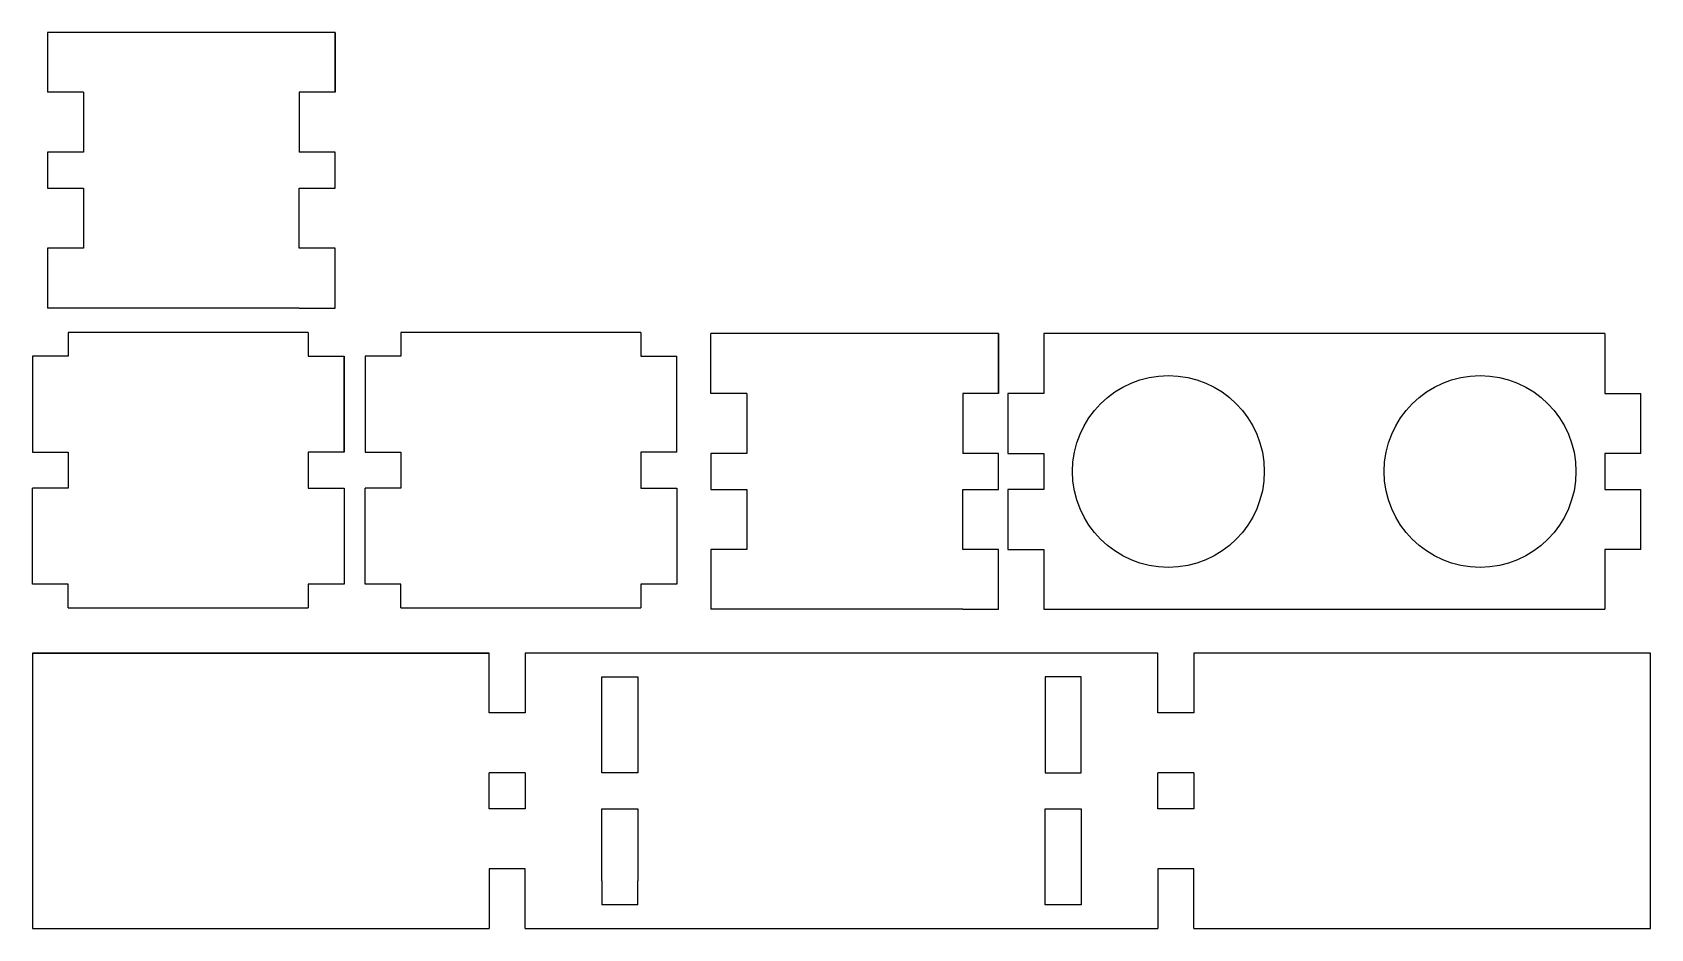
# Model space of a CAD drawing. Header units: millimetres. Extents: x 0 to 135, y 0 to 75.
import ezdxf

# ---------------------------------------------------------------- set-up
doc = ezdxf.new("R2010")
doc.units = ezdxf.units.MM

msp = doc.modelspace()

# ---------------------------------------------------------------- linework, layer by layer
for p, q in [((25.27, 74.79), (1.27, 74.79)), ((1.27, 74.79), (1.27, 69.79)), ((1.27, 74.79), (1.27, 69.79)), ((25.27, 74.79), (25.27, 69.79)), ((25.27, 69.79), (25.27, 74.79)), ((4.27, 69.79), (1.27, 69.79)), ((4.27, 69.79), (4.27, 64.79)), ((25.27, 69.79), (22.27, 69.79)), ((22.27, 69.79), (22.27, 64.79)), ((4.27, 64.79), (1.27, 64.79)), ((1.27, 64.79), (1.27, 61.79)), ((25.27, 64.79), (22.27, 64.79)), ((25.27, 61.79), (25.27, 64.79)), ((1.27, 61.79), (4.27, 61.79)), ((4.27, 61.79), (4.27, 56.79)), ((22.27, 56.79), (22.27, 61.79)), ((22.27, 61.79), (25.27, 61.79)), ((4.27, 56.79), (1.27, 56.79)), ((1.27, 56.79), (1.27, 51.79)), ((25.27, 56.79), (22.27, 56.79)), ((25.27, 51.79), (25.27, 56.79)), ((22.27, 51.79), (1.27, 51.79)), ((22.27, 51.79), (25.27, 51.79)), ((23, 49.76), (3, 49.76)), ((3, 49.76), (3, 47.76)), ((23, 49.76), (23, 47.76)), ((50.75, 49.76), (30.75, 49.76)), ((30.75, 49.76), (30.75, 47.76)), ((50.75, 49.76), (50.75, 47.76)), ((80.61, 49.65), (56.61, 49.65)), ((56.61, 44.65), (56.61, 49.65)), ((80.61, 49.65), (80.61, 44.65)), ((80.61, 44.65), (80.61, 49.65)), ((84.37, 49.65), (84.37, 44.65)), ((131.17, 49.65), (84.37, 49.65)), ((131.17, 49.65), (131.17, 44.65)), ((3, 47.76), (0, 47.76)), ((0, 47.76), (0, 39.76)), ((23, 47.76), (26, 47.76)), ((26, 47.76), (26, 39.76)), ((26, 39.76), (26, 47.76)), ((30.75, 47.76), (27.75, 47.76)), ((27.75, 47.76), (27.75, 39.76)), ((50.75, 47.76), (53.75, 47.76)), ((53.75, 39.76), (53.75, 47.76)), ((59.61, 44.65), (56.61, 44.65)), ((59.61, 44.65), (59.61, 39.65)), ((77.61, 44.65), (77.61, 39.65)), ((80.61, 44.65), (77.61, 44.65)), ((81.37, 44.65), (81.37, 39.65)), ((84.37, 44.65), (81.37, 44.65)), ((131.17, 44.65), (134.17, 44.65)), ((134.17, 39.65), (134.17, 44.65)), ((0, 39.76), (3, 39.76)), ((3, 39.76), (3, 36.76)), ((26, 39.76), (23, 39.76)), ((23, 39.76), (23, 36.76)), ((27.75, 39.76), (30.75, 39.76)), ((30.75, 39.76), (30.75, 36.76)), ((53.75, 39.76), (50.75, 39.76)), ((50.75, 39.76), (50.75, 36.76)), ((59.61, 39.65), (56.61, 39.65)), ((56.61, 39.65), (56.61, 36.65)), ((80.61, 39.65), (77.61, 39.65)), ((80.61, 36.65), (80.61, 39.65)), ((81.37, 39.65), (84.37, 39.65)), ((84.37, 39.65), (84.37, 36.65)), ((131.17, 39.65), (131.17, 36.65)), ((134.17, 39.65), (131.17, 39.65)), ((0, 28.76), (0, 36.76)), ((3, 36.76), (0, 36.76)), ((23, 36.76), (26, 36.76)), ((26, 36.76), (26, 28.76)), ((30.75, 36.76), (27.75, 36.76)), ((27.75, 28.76), (27.75, 36.76)), ((50.75, 36.76), (53.75, 36.76)), ((53.75, 36.76), (53.75, 28.76)), ((56.61, 36.65), (59.61, 36.65)), ((59.61, 36.65), (59.61, 31.65)), ((77.61, 36.65), (80.61, 36.65)), ((77.61, 31.65), (77.61, 36.65)), ((81.37, 36.65), (81.37, 31.65)), ((84.37, 36.65), (81.37, 36.65)), ((131.17, 36.65), (134.17, 36.65)), ((134.17, 31.65), (134.17, 36.65)), ((59.61, 31.65), (56.61, 31.65)), ((56.61, 31.65), (56.61, 26.65)), ((80.61, 31.65), (77.61, 31.65)), ((80.61, 26.65), (80.61, 31.65)), ((81.37, 31.65), (84.37, 31.65)), ((84.37, 31.65), (84.37, 26.65)), ((131.17, 31.65), (131.17, 26.65)), ((134.17, 31.65), (131.17, 31.65)), ((3, 28.76), (0, 28.76)), ((3, 26.76), (3, 28.76)), ((26, 28.76), (23, 28.76)), ((23, 28.76), (23, 26.76)), ((30.75, 28.76), (27.75, 28.76)), ((30.75, 26.76), (30.75, 28.76)), ((53.75, 28.76), (50.75, 28.76)), ((50.75, 28.76), (50.75, 26.76)), ((3, 26.76), (23, 26.76)), ((30.75, 26.76), (50.75, 26.76)), ((77.61, 26.65), (56.61, 26.65)), ((77.61, 26.65), (80.61, 26.65)), ((84.37, 26.65), (131.17, 26.65)), ((0, 23), (0, 0)), ((38.1, 23), (0, 23)), ((0, 23), (38.1, 23)), ((0, 23), (38.1, 23)), ((38.1, 18), (38.1, 23)), ((41.1, 23), (41.1, 18)), ((93.9, 23), (41.1, 23)), ((93.9, 18), (93.9, 23)), ((96.9, 23), (96.9, 18)), ((135, 23), (96.9, 23)), ((135, 0), (135, 23)), ((47.5, 21), (50.5, 21)), ((47.5, 19), (47.5, 21)), ((50.5, 21), (50.5, 19)), ((84.5, 21), (84.5, 13)), ((87.5, 21), (84.5, 21)), ((87.5, 13), (87.5, 21)), ((47.5, 13), (47.5, 19)), ((50.5, 19), (50.5, 13)), ((41.1, 18), (38.1, 18)), ((96.9, 18), (93.9, 18)), ((41.1, 13), (38.1, 13)), ((38.1, 10), (38.1, 13)), ((41.1, 13), (41.1, 10)), ((50.5, 13), (47.5, 13)), ((84.5, 13), (87.5, 13)), ((96.9, 13), (93.9, 13)), ((93.9, 10), (93.9, 13)), ((96.9, 13), (96.9, 10)), ((41.1, 10), (38.1, 10)), ((47.5, 10), (50.5, 10)), ((47.5, 4), (47.5, 10)), ((50.5, 10), (50.5, 4)), ((84.5, 2), (84.5, 10)), ((84.5, 10), (87.5, 10)), ((87.5, 10), (87.5, 4)), ((96.9, 10), (93.9, 10)), ((41.1, 5), (38.1, 5)), ((38.1, 5), (38.1, 0)), ((41.1, 0), (41.1, 5)), ((96.9, 5), (93.9, 5)), ((93.9, 5), (93.9, 0)), ((96.9, 0), (96.9, 5)), ((47.5, 4), (47.5, 2)), ((50.5, 2), (50.5, 4)), ((87.5, 4), (87.5, 2)), ((50.5, 2), (47.5, 2)), ((87.5, 2), (84.5, 2)), ((0, 0), (38.1, 0)), ((41.1, 0), (93.9, 0)), ((96.9, 0), (135, 0))]:
    msp.add_line(p, q)
for centre in [(94.77, 38.15), (120.77, 38.15)]:
    msp.add_circle(centre, 8)

doc.saveas('drawing.dxf')
